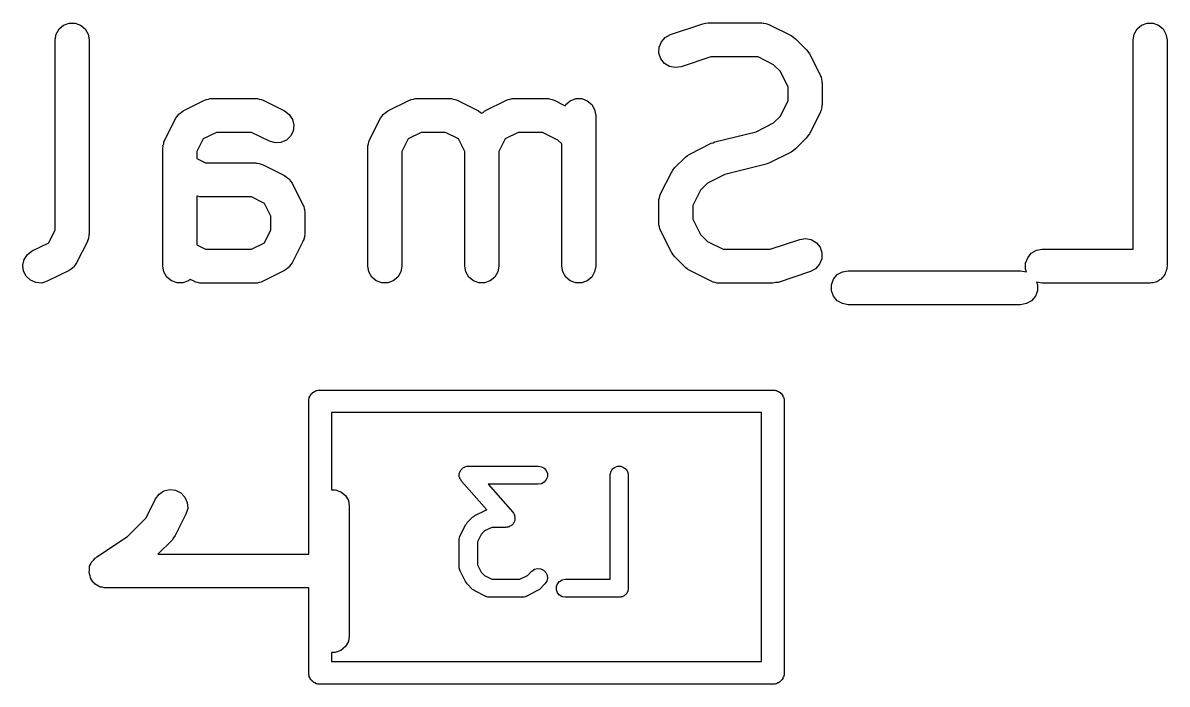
# Model space of a CAD drawing. Extents: x 98.6 to 179.6, y -142.3 to -46.5.
# Drawn here: x 151.87 to 156.92, y -114.7 to -111.77 of the extents above; entities that cross this region are included whole.
import ezdxf

# ---------------------------------------------------------------- set-up
doc = ezdxf.new("R2010")
doc.units = 0
doc.header["$MEASUREMENT"] = 0
doc.layers.add('BLACK', color=7, linetype='CONTINUOUS')

msp = doc.modelspace()

# ---------------------------------------------------------------- linework, layer by layer
at = {"layer": 'BLACK', "linetype": 'CONTINUOUS'}
for p, q in [((152.012, -111.823), (152.025, -111.8)), ((152.025, -111.8), (152.045, -111.783)), ((152.045, -111.783), (152.07, -111.775)), ((152.07, -111.775), (152.096, -111.775)), ((152.096, -111.775), (152.12, -111.783)), ((152.12, -111.783), (152.14, -111.8)), ((152.14, -111.8), (152.153, -111.823)), ((154.726, -111.825), (154.869, -111.777)), ((154.869, -111.777), (154.88, -111.775)), ((154.88, -111.775), (154.892, -111.773)), ((154.892, -111.773), (155.13, -111.773)), ((155.13, -111.773), (155.135, -111.774)), ((155.135, -111.774), (155.139, -111.774)), ((155.139, -111.774), (155.147, -111.776)), ((155.147, -111.776), (155.156, -111.778)), ((155.156, -111.778), (155.16, -111.78)), ((155.16, -111.78), (155.164, -111.781)), ((155.164, -111.781), (155.259, -111.829)), ((156.774, -111.823), (156.787, -111.8)), ((156.787, -111.8), (156.807, -111.783)), ((156.807, -111.783), (156.832, -111.775)), ((156.832, -111.775), (156.858, -111.775)), ((156.858, -111.775), (156.882, -111.783)), ((156.882, -111.783), (156.902, -111.8)), ((156.902, -111.8), (156.915, -111.823)), ((152.008, -111.848), (152.012, -111.823)), ((152.008, -112.688), (152.008, -111.848)), ((152.153, -111.823), (152.158, -111.848)), ((152.158, -111.848), (152.158, -112.706)), ((154.676, -111.881), (154.686, -111.857)), ((154.686, -111.857), (154.703, -111.837)), ((154.703, -111.837), (154.726, -111.825)), ((155.259, -111.829), (155.269, -111.836)), ((155.269, -111.836), (155.279, -111.843)), ((155.279, -111.843), (155.326, -111.891)), ((156.77, -111.848), (156.774, -111.823)), ((156.77, -112.773), (156.77, -111.848)), ((156.915, -111.823), (156.92, -111.848)), ((156.92, -111.848), (156.92, -112.848)), ((154.675, -111.907), (154.676, -111.881)), ((154.683, -111.932), (154.675, -111.907)), ((155.326, -111.891), (155.333, -111.9)), ((155.333, -111.9), (155.34, -111.91)), ((155.34, -111.91), (155.388, -112.005)), ((154.7, -111.952), (154.683, -111.932)), ((154.722, -111.966), (154.7, -111.952)), ((154.747, -111.971), (154.722, -111.966)), ((154.773, -111.967), (154.747, -111.971)), ((154.904, -111.923), (154.773, -111.967)), ((155.113, -111.923), (154.904, -111.923)), ((155.181, -111.958), (155.113, -111.923)), ((155.212, -111.988), (155.181, -111.958)), ((155.246, -112.057), (155.212, -111.988)), ((155.388, -112.005), (155.389, -112.009)), ((155.389, -112.009), (155.391, -112.013)), ((155.391, -112.013), (155.393, -112.022)), ((155.246, -112.116), (155.246, -112.057)), ((155.393, -112.022), (155.395, -112.03)), ((155.395, -112.03), (155.395, -112.035)), ((155.395, -112.035), (155.396, -112.039)), ((155.396, -112.039), (155.396, -112.134)), ((152.573, -112.162), (152.668, -112.115)), ((152.668, -112.115), (152.672, -112.113)), ((152.672, -112.113), (152.676, -112.111)), ((152.676, -112.111), (152.685, -112.11)), ((152.685, -112.11), (152.693, -112.107)), ((152.693, -112.107), (152.698, -112.107)), ((152.698, -112.107), (152.702, -112.107)), ((152.702, -112.107), (152.892, -112.107)), ((152.892, -112.107), (152.897, -112.107)), ((152.897, -112.107), (152.901, -112.107)), ((152.901, -112.107), (152.909, -112.11)), ((152.909, -112.11), (152.918, -112.111)), ((152.918, -112.111), (152.922, -112.113)), ((152.922, -112.113), (152.926, -112.115)), ((152.926, -112.115), (153.021, -112.162)), ((153.478, -112.162), (153.573, -112.115)), ((153.573, -112.115), (153.577, -112.113)), ((153.577, -112.113), (153.581, -112.111)), ((153.581, -112.111), (153.59, -112.11)), ((153.59, -112.11), (153.598, -112.107)), ((153.598, -112.107), (153.602, -112.107)), ((153.602, -112.107), (153.607, -112.107)), ((153.607, -112.107), (153.749, -112.107)), ((153.749, -112.107), (153.754, -112.107)), ((153.754, -112.107), (153.758, -112.107)), ((153.758, -112.107), (153.766, -112.11)), ((153.766, -112.11), (153.775, -112.111)), ((153.775, -112.111), (153.779, -112.113)), ((153.779, -112.113), (153.783, -112.115)), ((153.783, -112.115), (153.878, -112.162)), ((153.906, -112.162), (154.002, -112.115)), ((154.002, -112.115), (154.006, -112.113)), ((154.006, -112.113), (154.009, -112.111)), ((154.009, -112.111), (154.018, -112.11)), ((154.018, -112.11), (154.027, -112.107)), ((154.027, -112.107), (154.031, -112.107)), ((154.031, -112.107), (154.035, -112.107)), ((154.035, -112.107), (154.178, -112.107)), ((154.178, -112.107), (154.182, -112.107)), ((154.182, -112.107), (154.187, -112.107)), ((154.187, -112.107), (154.195, -112.11)), ((154.195, -112.11), (154.204, -112.111)), ((154.204, -112.111), (154.207, -112.113)), ((154.207, -112.113), (154.212, -112.115)), ((154.212, -112.115), (154.26, -112.139)), ((154.263, -112.134), (154.283, -112.117)), ((154.283, -112.117), (154.308, -112.108)), ((154.308, -112.108), (154.334, -112.108)), ((154.334, -112.108), (154.358, -112.117)), ((154.358, -112.117), (154.378, -112.134)), ((155.212, -112.185), (155.246, -112.116)), ((152.555, -112.175), (152.564, -112.169)), ((152.564, -112.169), (152.573, -112.162)), ((153.021, -112.162), (153.042, -112.178)), ((153.46, -112.175), (153.469, -112.169)), ((153.469, -112.169), (153.478, -112.162)), ((153.878, -112.162), (153.887, -112.169)), ((153.887, -112.169), (153.892, -112.172)), ((153.892, -112.172), (153.898, -112.169)), ((153.898, -112.169), (153.906, -112.162)), ((154.26, -112.139), (154.263, -112.134)), ((154.378, -112.134), (154.391, -112.156)), ((154.391, -112.156), (154.396, -112.182)), ((155.388, -112.168), (155.34, -112.263)), ((155.389, -112.163), (155.388, -112.168)), ((155.391, -112.16), (155.389, -112.163)), ((155.393, -112.151), (155.391, -112.16)), ((155.395, -112.143), (155.393, -112.151)), ((155.396, -112.134), (155.395, -112.138)), ((155.395, -112.138), (155.395, -112.143)), ((152.492, -112.291), (152.539, -112.196)), ((152.539, -112.196), (152.546, -112.187)), ((152.546, -112.187), (152.552, -112.178)), ((152.552, -112.178), (152.554, -112.177)), ((152.554, -112.177), (152.555, -112.175)), ((153.042, -112.178), (153.056, -112.2)), ((153.056, -112.2), (153.062, -112.225)), ((153.397, -112.291), (153.444, -112.196)), ((153.444, -112.196), (153.451, -112.187)), ((153.451, -112.187), (153.457, -112.178)), ((153.457, -112.178), (153.459, -112.177)), ((153.459, -112.177), (153.46, -112.175)), ((154.396, -112.182), (154.396, -112.848)), ((155.104, -112.254), (155.181, -112.215)), ((155.181, -112.215), (155.212, -112.185)), ((152.72, -112.257), (152.662, -112.285)), ((152.875, -112.257), (152.72, -112.257)), ((152.954, -112.296), (152.875, -112.257)), ((153.059, -112.251), (153.048, -112.274)), ((153.062, -112.225), (153.059, -112.251)), ((153.624, -112.257), (153.567, -112.285)), ((153.732, -112.257), (153.624, -112.257)), ((153.789, -112.285), (153.732, -112.257)), ((154.053, -112.257), (153.996, -112.285)), ((154.16, -112.257), (154.053, -112.257)), ((154.229, -112.291), (154.16, -112.257)), ((154.922, -112.299), (155.104, -112.254)), ((155.34, -112.263), (155.333, -112.273)), ((152.484, -112.316), (152.487, -112.308)), ((152.485, -112.32), (152.484, -112.316)), ((152.484, -112.325), (152.485, -112.32)), ((152.487, -112.308), (152.488, -112.299)), ((152.488, -112.299), (152.491, -112.295)), ((152.491, -112.295), (152.492, -112.291)), ((152.662, -112.285), (152.634, -112.342)), ((152.979, -112.304), (152.954, -112.296)), ((153.005, -112.302), (152.979, -112.304)), ((153.029, -112.292), (153.005, -112.302)), ((153.048, -112.274), (153.029, -112.292)), ((153.389, -112.316), (153.392, -112.308)), ((153.389, -112.32), (153.389, -112.316)), ((153.389, -112.325), (153.389, -112.32)), ((153.392, -112.308), (153.393, -112.299)), ((153.393, -112.299), (153.395, -112.295)), ((153.395, -112.295), (153.397, -112.291)), ((153.567, -112.285), (153.539, -112.342)), ((153.817, -112.342), (153.789, -112.285)), ((153.996, -112.285), (153.967, -112.342)), ((154.246, -112.308), (154.229, -112.291)), ((154.246, -112.848), (154.246, -112.308)), ((154.811, -112.353), (154.906, -112.305)), ((154.906, -112.305), (154.914, -112.303)), ((154.914, -112.303), (154.922, -112.299)), ((155.326, -112.282), (155.279, -112.33)), ((155.333, -112.273), (155.326, -112.282)), ((152.484, -112.848), (152.484, -112.325)), ((152.634, -112.342), (152.634, -112.373)), ((153.389, -112.848), (153.389, -112.325)), ((153.539, -112.342), (153.539, -112.848)), ((153.817, -112.848), (153.817, -112.342)), ((153.967, -112.342), (153.967, -112.848)), ((154.744, -112.414), (154.792, -112.367)), ((154.792, -112.367), (154.801, -112.36)), ((154.801, -112.36), (154.811, -112.353)), ((155.259, -112.344), (155.164, -112.392)), ((155.269, -112.337), (155.259, -112.344)), ((155.279, -112.33), (155.269, -112.337)), ((152.634, -112.373), (152.672, -112.392)), ((152.672, -112.392), (152.892, -112.392)), ((152.892, -112.392), (152.897, -112.393)), ((152.897, -112.393), (152.901, -112.393)), ((152.901, -112.393), (152.909, -112.395)), ((152.909, -112.395), (152.918, -112.397)), ((152.918, -112.397), (152.922, -112.399)), ((152.922, -112.399), (152.926, -112.4)), ((152.926, -112.4), (153.021, -112.448)), ((154.737, -112.424), (154.744, -112.414)), ((155.149, -112.397), (154.966, -112.443)), ((155.156, -112.394), (155.149, -112.397)), ((155.164, -112.392), (155.156, -112.394)), ((153.021, -112.448), (153.03, -112.455)), ((153.03, -112.455), (153.039, -112.461)), ((153.039, -112.461), (153.04, -112.462)), ((153.04, -112.462), (153.042, -112.463)), ((153.042, -112.463), (153.048, -112.473)), ((153.048, -112.473), (153.055, -112.482)), ((154.682, -112.529), (154.73, -112.434)), ((154.73, -112.434), (154.737, -112.424)), ((154.966, -112.443), (154.889, -112.481)), ((153.055, -112.482), (153.102, -112.577)), ((154.859, -112.512), (154.824, -112.58)), ((154.889, -112.481), (154.859, -112.512)), ((152.637, -112.539), (152.634, -112.539)), ((152.634, -112.539), (152.634, -112.754)), ((152.646, -112.542), (152.637, -112.539)), ((152.65, -112.542), (152.646, -112.542)), ((152.654, -112.542), (152.65, -112.542)), ((152.875, -112.542), (152.654, -112.542)), ((152.932, -112.571), (152.875, -112.542)), ((152.96, -112.628), (152.932, -112.571)), ((154.674, -112.563), (154.675, -112.558)), ((154.674, -112.658), (154.674, -112.563)), ((154.675, -112.554), (154.677, -112.546)), ((154.675, -112.558), (154.675, -112.554)), ((154.677, -112.546), (154.679, -112.537)), ((154.679, -112.537), (154.681, -112.533)), ((154.681, -112.533), (154.682, -112.529)), ((153.102, -112.577), (153.103, -112.581)), ((153.103, -112.581), (153.106, -112.585)), ((153.106, -112.585), (153.107, -112.593)), ((153.107, -112.593), (153.11, -112.602)), ((153.11, -112.602), (153.109, -112.606)), ((153.109, -112.606), (153.11, -112.61)), ((153.11, -112.61), (153.11, -112.706)), ((154.824, -112.58), (154.824, -112.64)), ((152.96, -112.688), (152.96, -112.628)), ((154.675, -112.662), (154.674, -112.658)), ((154.675, -112.666), (154.675, -112.662)), ((154.677, -112.675), (154.675, -112.666)), ((154.679, -112.684), (154.677, -112.675)), ((154.824, -112.64), (154.859, -112.709)), ((151.979, -112.745), (152.008, -112.688)), ((152.155, -112.723), (152.153, -112.731)), ((152.157, -112.714), (152.155, -112.723)), ((152.158, -112.706), (152.157, -112.71)), ((152.157, -112.71), (152.157, -112.714)), ((152.932, -112.745), (152.96, -112.688)), ((153.107, -112.723), (153.106, -112.731)), ((153.11, -112.714), (153.107, -112.723)), ((153.11, -112.706), (153.109, -112.71)), ((153.109, -112.71), (153.11, -112.714)), ((154.681, -112.687), (154.679, -112.684)), ((154.682, -112.691), (154.681, -112.687)), ((154.73, -112.787), (154.682, -112.691)), ((154.859, -112.709), (154.889, -112.739)), ((155.297, -112.73), (155.323, -112.726)), ((155.323, -112.726), (155.348, -112.731)), ((151.906, -112.781), (151.979, -112.745)), ((152.15, -112.739), (152.102, -112.834)), ((152.151, -112.735), (152.15, -112.739)), ((152.153, -112.731), (152.151, -112.735)), ((152.634, -112.754), (152.672, -112.773)), ((152.672, -112.773), (152.875, -112.773)), ((152.875, -112.773), (152.932, -112.745)), ((153.102, -112.739), (153.055, -112.834)), ((153.103, -112.735), (153.102, -112.739)), ((153.106, -112.731), (153.103, -112.735)), ((154.889, -112.739), (154.958, -112.773)), ((154.958, -112.773), (155.166, -112.773)), ((155.166, -112.773), (155.297, -112.73)), ((155.348, -112.731), (155.371, -112.745)), ((155.371, -112.745), (155.387, -112.765)), ((155.387, -112.765), (155.395, -112.79)), ((156.343, -112.778), (156.368, -112.773)), ((156.368, -112.773), (156.77, -112.773)), ((151.865, -112.844), (151.871, -112.819)), ((151.871, -112.819), (151.885, -112.797)), ((151.885, -112.797), (151.906, -112.781)), ((154.737, -112.796), (154.73, -112.787)), ((154.744, -112.806), (154.737, -112.796)), ((154.792, -112.854), (154.744, -112.806)), ((155.394, -112.816), (155.385, -112.84)), ((155.395, -112.79), (155.394, -112.816)), ((156.295, -112.835), (156.304, -112.811)), ((156.304, -112.811), (156.32, -112.791)), ((156.32, -112.791), (156.343, -112.778)), ((151.868, -112.87), (151.865, -112.844)), ((151.88, -112.893), (151.868, -112.87)), ((152.069, -112.868), (151.973, -112.915)), ((152.078, -112.861), (152.069, -112.868)), ((152.087, -112.855), (152.078, -112.861)), ((152.088, -112.854), (152.087, -112.855)), ((152.09, -112.852), (152.088, -112.854)), ((152.096, -112.843), (152.09, -112.852)), ((152.102, -112.834), (152.096, -112.843)), ((152.488, -112.874), (152.484, -112.848)), ((152.501, -112.897), (152.488, -112.874)), ((153.021, -112.868), (152.926, -112.915)), ((153.03, -112.861), (153.021, -112.868)), ((153.039, -112.855), (153.03, -112.861)), ((153.04, -112.854), (153.039, -112.855)), ((153.042, -112.852), (153.04, -112.854)), ((153.048, -112.843), (153.042, -112.852)), ((153.055, -112.834), (153.048, -112.843)), ((153.393, -112.874), (153.389, -112.848)), ((153.406, -112.897), (153.393, -112.874)), ((153.534, -112.874), (153.521, -112.897)), ((153.539, -112.848), (153.534, -112.874)), ((153.822, -112.874), (153.817, -112.848)), ((153.835, -112.897), (153.822, -112.874)), ((153.963, -112.874), (153.95, -112.897)), ((153.967, -112.848), (153.963, -112.874)), ((154.25, -112.874), (154.246, -112.848)), ((154.263, -112.897), (154.25, -112.874)), ((154.391, -112.874), (154.378, -112.897)), ((154.396, -112.848), (154.391, -112.874)), ((154.801, -112.861), (154.792, -112.854)), ((154.811, -112.868), (154.801, -112.861)), ((154.906, -112.915), (154.811, -112.868)), ((155.345, -112.872), (155.202, -112.92)), ((155.367, -112.86), (155.345, -112.872)), ((155.385, -112.84), (155.367, -112.86)), ((155.463, -112.886), (155.486, -112.873)), ((155.486, -112.873), (155.511, -112.869)), ((155.511, -112.869), (156.273, -112.869)), ((156.273, -112.869), (156.299, -112.873)), ((156.295, -112.861), (156.295, -112.835)), ((156.299, -112.873), (156.295, -112.861)), ((156.915, -112.874), (156.912, -112.88)), ((156.916, -112.868), (156.915, -112.874)), ((156.919, -112.861), (156.916, -112.868)), ((156.92, -112.848), (156.919, -112.855)), ((156.919, -112.855), (156.919, -112.861)), ((151.899, -112.911), (151.88, -112.893)), ((151.922, -112.921), (151.899, -112.911)), ((151.948, -112.923), (151.922, -112.921)), ((151.973, -112.915), (151.948, -112.923)), ((152.521, -112.913), (152.501, -112.897)), ((152.546, -112.922), (152.521, -112.913)), ((152.572, -112.922), (152.546, -112.922)), ((152.596, -112.913), (152.572, -112.922)), ((152.604, -112.907), (152.596, -112.913)), ((152.621, -112.915), (152.604, -112.907)), ((152.625, -112.917), (152.621, -112.915)), ((152.629, -112.919), (152.625, -112.917)), ((152.637, -112.92), (152.629, -112.919)), ((152.646, -112.923), (152.637, -112.92)), ((152.65, -112.923), (152.646, -112.923)), ((152.654, -112.923), (152.65, -112.923)), ((152.892, -112.923), (152.654, -112.923)), ((152.897, -112.923), (152.892, -112.923)), ((152.901, -112.923), (152.897, -112.923)), ((152.909, -112.92), (152.901, -112.923)), ((152.918, -112.919), (152.909, -112.92)), ((152.922, -112.917), (152.918, -112.919)), ((152.926, -112.915), (152.922, -112.917)), ((153.426, -112.913), (153.406, -112.897)), ((153.451, -112.922), (153.426, -112.913)), ((153.477, -112.922), (153.451, -112.922)), ((153.501, -112.913), (153.477, -112.922)), ((153.521, -112.897), (153.501, -112.913)), ((153.855, -112.913), (153.835, -112.897)), ((153.879, -112.922), (153.855, -112.913)), ((153.905, -112.922), (153.879, -112.922)), ((153.93, -112.913), (153.905, -112.922)), ((153.95, -112.897), (153.93, -112.913)), ((154.283, -112.913), (154.263, -112.897)), ((154.308, -112.922), (154.283, -112.913)), ((154.334, -112.922), (154.308, -112.922)), ((154.358, -112.913), (154.334, -112.922)), ((154.378, -112.897), (154.358, -112.913)), ((154.911, -112.917), (154.906, -112.915)), ((154.914, -112.919), (154.911, -112.917)), ((154.923, -112.92), (154.914, -112.919)), ((154.931, -112.923), (154.923, -112.92)), ((154.936, -112.923), (154.931, -112.923)), ((154.94, -112.923), (154.936, -112.923)), ((155.178, -112.923), (154.94, -112.923)), ((155.19, -112.921), (155.178, -112.923)), ((155.202, -112.92), (155.19, -112.921)), ((155.437, -112.931), (155.446, -112.906)), ((155.446, -112.906), (155.463, -112.886)), ((156.368, -112.923), (156.343, -112.919)), ((156.343, -112.919), (156.347, -112.931)), ((156.845, -112.923), (156.368, -112.923)), ((156.851, -112.922), (156.845, -112.923)), ((156.858, -112.922), (156.851, -112.922)), ((156.864, -112.92), (156.858, -112.922)), ((156.87, -112.919), (156.864, -112.92)), ((156.876, -112.916), (156.87, -112.919)), ((156.882, -112.913), (156.876, -112.916)), ((156.887, -112.909), (156.882, -112.913)), ((156.893, -112.906), (156.887, -112.909)), ((156.897, -112.901), (156.893, -112.906)), ((156.902, -112.897), (156.897, -112.901)), ((156.905, -112.891), (156.902, -112.897)), ((156.91, -112.886), (156.905, -112.891)), ((156.912, -112.88), (156.91, -112.886)), ((155.437, -112.957), (155.437, -112.931)), ((155.446, -112.981), (155.437, -112.957)), ((156.347, -112.957), (156.338, -112.981)), ((156.347, -112.931), (156.347, -112.957)), ((155.463, -113.001), (155.446, -112.981)), ((155.486, -113.014), (155.463, -113.001)), ((155.511, -113.019), (155.486, -113.014)), ((156.273, -113.019), (155.511, -113.019)), ((156.299, -113.014), (156.273, -113.019)), ((156.321, -113.001), (156.299, -113.014)), ((156.338, -112.981), (156.321, -113.001)), ((153.128, -113.437), (153.13, -113.433)), ((153.13, -113.429), (153.133, -113.425)), ((153.13, -113.433), (153.13, -113.429)), ((153.133, -113.425), (153.134, -113.421)), ((153.134, -113.421), (153.137, -113.417)), ((153.137, -113.417), (153.139, -113.413)), ((153.139, -113.413), (153.143, -113.411)), ((153.143, -113.411), (153.145, -113.407)), ((153.145, -113.407), (153.149, -113.405)), ((153.149, -113.405), (153.153, -113.402)), ((153.153, -113.402), (153.157, -113.401)), ((153.157, -113.401), (153.161, -113.398)), ((153.161, -113.398), (153.165, -113.398)), ((153.165, -113.398), (153.169, -113.396)), ((153.169, -113.396), (155.187, -113.396)), ((155.187, -113.396), (155.191, -113.398)), ((155.191, -113.398), (155.195, -113.398)), ((155.195, -113.398), (155.199, -113.401)), ((155.199, -113.401), (155.203, -113.402)), ((155.203, -113.402), (155.207, -113.405)), ((155.207, -113.405), (155.211, -113.407)), ((155.211, -113.407), (155.213, -113.411)), ((155.213, -113.411), (155.217, -113.413)), ((155.217, -113.413), (155.219, -113.417)), ((155.219, -113.417), (155.222, -113.421)), ((155.222, -113.421), (155.223, -113.425)), ((155.223, -113.425), (155.226, -113.429)), ((155.226, -113.429), (155.226, -113.433)), ((155.226, -113.433), (155.228, -113.437)), ((153.128, -113.442), (153.128, -113.437)), ((153.128, -114.121), (153.128, -113.442)), ((155.228, -113.437), (155.228, -114.655)), ((153.228, -113.496), (153.228, -113.837)), ((155.128, -113.496), (153.228, -113.496)), ((155.128, -114.596), (155.128, -113.496)), ((153.812, -113.738), (153.816, -113.737)), ((153.816, -113.737), (153.819, -113.735)), ((153.819, -113.735), (153.822, -113.734)), ((153.822, -113.734), (153.825, -113.733)), ((153.825, -113.733), (153.829, -113.733)), ((153.829, -113.733), (153.833, -113.732)), ((153.833, -113.732), (154.142, -113.732)), ((154.142, -113.732), (154.156, -113.735)), ((154.156, -113.735), (154.168, -113.742)), ((154.479, -113.738), (154.492, -113.733)), ((154.492, -113.733), (154.506, -113.733)), ((154.506, -113.733), (154.519, -113.738)), ((153.793, -113.765), (153.794, -113.762)), ((153.793, -113.769), (153.793, -113.765)), ((153.793, -113.773), (153.793, -113.769)), ((153.793, -113.776), (153.793, -113.773)), ((153.793, -113.779), (153.793, -113.776)), ((153.795, -113.783), (153.793, -113.779)), ((153.794, -113.762), (153.795, -113.759)), ((153.795, -113.759), (153.797, -113.756)), ((153.795, -113.787), (153.795, -113.783)), ((153.797, -113.789), (153.795, -113.787)), ((153.797, -113.756), (153.798, -113.752)), ((153.798, -113.752), (153.8, -113.75)), ((153.8, -113.75), (153.802, -113.747)), ((153.802, -113.747), (153.805, -113.745)), ((153.805, -113.745), (153.807, -113.742)), ((153.807, -113.742), (153.81, -113.74)), ((153.81, -113.74), (153.812, -113.738)), ((154.168, -113.742), (154.177, -113.752)), ((154.177, -113.752), (154.182, -113.765)), ((154.182, -113.779), (154.177, -113.792)), ((154.182, -113.765), (154.182, -113.779)), ((154.459, -113.772), (154.462, -113.759)), ((154.459, -114.232), (154.459, -113.772)), ((154.462, -113.759), (154.469, -113.746)), ((154.469, -113.746), (154.479, -113.738)), ((154.519, -113.738), (154.53, -113.746)), ((154.53, -113.746), (154.537, -113.759)), ((154.537, -113.759), (154.539, -113.772)), ((154.539, -113.772), (154.539, -114.272)), ((152.488, -113.842), (152.514, -113.836)), ((152.514, -113.836), (152.539, -113.839)), ((153.228, -113.837), (153.245, -113.837)), ((153.245, -113.837), (153.27, -113.846)), ((153.798, -113.792), (153.797, -113.789)), ((153.801, -113.795), (153.798, -113.792)), ((153.803, -113.799), (153.801, -113.795)), ((153.914, -113.925), (153.803, -113.799)), ((154.142, -113.812), (153.921, -113.812)), ((153.921, -113.812), (154.03, -113.936)), ((154.156, -113.81), (154.142, -113.812)), ((154.168, -113.803), (154.156, -113.81)), ((154.177, -113.792), (154.168, -113.803)), ((152.409, -113.961), (152.451, -113.877)), ((152.451, -113.877), (152.467, -113.856)), ((152.467, -113.856), (152.488, -113.842)), ((152.539, -113.839), (152.563, -113.85)), ((152.563, -113.85), (152.581, -113.869)), ((152.581, -113.869), (152.591, -113.893)), ((153.27, -113.846), (153.29, -113.862)), ((153.29, -113.862), (153.303, -113.885)), ((153.303, -113.885), (153.307, -113.91)), ((152.593, -113.919), (152.585, -113.944)), ((152.591, -113.893), (152.593, -113.919)), ((153.307, -113.91), (153.307, -114.482)), ((153.862, -113.951), (153.91, -113.927)), ((153.91, -113.927), (153.912, -113.926)), ((153.912, -113.926), (153.914, -113.925)), ((154.03, -113.936), (154.032, -113.94)), ((152.327, -114.043), (152.409, -113.961)), ((152.585, -113.944), (152.538, -114.039)), ((153.821, -113.992), (153.825, -113.987)), ((153.825, -113.987), (153.828, -113.982)), ((153.828, -113.982), (153.852, -113.958)), ((153.852, -113.958), (153.857, -113.955)), ((153.857, -113.955), (153.862, -113.951)), ((154.028, -113.99), (154.025, -113.993)), ((154.031, -113.988), (154.028, -113.99)), ((154.032, -113.985), (154.031, -113.988)), ((154.032, -113.94), (154.034, -113.943)), ((154.034, -113.983), (154.032, -113.985)), ((154.034, -113.943), (154.035, -113.946)), ((154.035, -113.979), (154.034, -113.983)), ((154.035, -113.946), (154.037, -113.948)), ((154.037, -113.976), (154.035, -113.979)), ((154.037, -113.948), (154.037, -113.952)), ((154.037, -113.952), (154.039, -113.956)), ((154.038, -113.973), (154.037, -113.976)), ((154.039, -113.97), (154.038, -113.973)), ((154.039, -113.956), (154.039, -113.959)), ((154.039, -113.959), (154.039, -113.962)), ((154.039, -113.962), (154.039, -113.966)), ((154.039, -113.966), (154.039, -113.97)), ((152.538, -114.039), (152.53, -114.049)), ((153.796, -114.042), (153.797, -114.04)), ((153.797, -114.04), (153.821, -113.992)), ((153.889, -114.034), (153.873, -114.067)), ((153.904, -114.019), (153.889, -114.034)), ((153.937, -114.003), (153.904, -114.019)), ((153.999, -114.003), (153.937, -114.003)), ((154.003, -114.002), (153.999, -114.003)), ((154.007, -114.002), (154.003, -114.002)), ((154.01, -114.001), (154.007, -114.002)), ((154.013, -114), (154.01, -114.001)), ((154.016, -113.998), (154.013, -114)), ((154.02, -113.997), (154.016, -113.998)), ((154.022, -113.995), (154.02, -113.997)), ((154.025, -113.993), (154.022, -113.995)), ((152.191, -114.134), (152.327, -114.043)), ((152.524, -114.059), (152.461, -114.121)), ((152.53, -114.049), (152.524, -114.059)), ((153.793, -114.053), (153.794, -114.049)), ((153.793, -114.056), (153.793, -114.053)), ((153.793, -114.058), (153.793, -114.056)), ((153.793, -114.177), (153.793, -114.058)), ((153.794, -114.049), (153.795, -114.044)), ((153.795, -114.044), (153.796, -114.042)), ((153.873, -114.067), (153.873, -114.168)), ((152.178, -114.146), (152.184, -114.139)), ((152.184, -114.139), (152.188, -114.137)), ((152.188, -114.137), (152.191, -114.134)), ((152.461, -114.121), (153.128, -114.121)), ((152.158, -114.201), (152.159, -114.192)), ((152.159, -114.183), (152.16, -114.179)), ((152.159, -114.192), (152.159, -114.183)), ((152.16, -114.175), (152.164, -114.167)), ((152.16, -114.179), (152.16, -114.175)), ((152.164, -114.167), (152.167, -114.159)), ((152.167, -114.159), (152.17, -114.155)), ((152.17, -114.155), (152.172, -114.152)), ((152.172, -114.152), (152.178, -114.146)), ((153.793, -114.179), (153.793, -114.177)), ((153.793, -114.182), (153.793, -114.179)), ((153.794, -114.186), (153.793, -114.182)), ((153.795, -114.191), (153.794, -114.186)), ((153.796, -114.193), (153.795, -114.191)), ((153.873, -114.168), (153.889, -114.201)), ((154.114, -114.196), (154.125, -114.188)), ((154.125, -114.188), (154.139, -114.185)), ((154.139, -114.185), (154.153, -114.186)), ((154.153, -114.186), (154.165, -114.192)), ((154.165, -114.192), (154.175, -114.202)), ((152.159, -114.205), (152.158, -114.201)), ((152.159, -114.209), (152.159, -114.205)), ((152.162, -114.218), (152.159, -114.209)), ((152.164, -114.226), (152.162, -114.218)), ((152.166, -114.23), (152.164, -114.226)), ((152.167, -114.234), (152.166, -114.23)), ((152.173, -114.241), (152.167, -114.234)), ((152.178, -114.248), (152.173, -114.241)), ((153.797, -114.195), (153.796, -114.193)), ((153.821, -114.242), (153.797, -114.195)), ((153.825, -114.248), (153.821, -114.242)), ((153.889, -114.201), (153.904, -114.216)), ((153.904, -114.216), (153.937, -114.232)), ((153.937, -114.232), (154.061, -114.232)), ((154.061, -114.232), (154.095, -114.216)), ((154.095, -114.216), (154.114, -114.196)), ((154.179, -114.241), (154.171, -114.253)), ((154.175, -114.202), (154.181, -114.214)), ((154.182, -114.228), (154.179, -114.241)), ((154.181, -114.214), (154.182, -114.228)), ((154.227, -114.252), (154.236, -114.242)), ((154.236, -114.242), (154.248, -114.235)), ((154.248, -114.235), (154.261, -114.232)), ((154.261, -114.232), (154.459, -114.232)), ((152.181, -114.25), (152.178, -114.248)), ((152.184, -114.254), (152.181, -114.25)), ((152.192, -114.258), (152.184, -114.254)), ((152.199, -114.263), (152.192, -114.258)), ((152.203, -114.265), (152.199, -114.263)), ((152.207, -114.267), (152.203, -114.265)), ((152.216, -114.268), (152.207, -114.267)), ((152.224, -114.271), (152.216, -114.268)), ((152.228, -114.27), (152.224, -114.271)), ((152.232, -114.271), (152.228, -114.27)), ((153.128, -114.271), (152.232, -114.271)), ((153.128, -114.637), (153.128, -114.271)), ((153.828, -114.253), (153.825, -114.248)), ((153.852, -114.277), (153.828, -114.253)), ((153.857, -114.28), (153.852, -114.277)), ((153.862, -114.284), (153.857, -114.28)), ((153.91, -114.308), (153.862, -114.284)), ((154.136, -114.284), (154.089, -114.308)), ((154.142, -114.28), (154.136, -114.284)), ((154.147, -114.277), (154.142, -114.28)), ((154.171, -114.253), (154.147, -114.277)), ((154.222, -114.265), (154.227, -114.252)), ((154.222, -114.279), (154.222, -114.265)), ((154.227, -114.292), (154.222, -114.279)), ((154.236, -114.303), (154.227, -114.292)), ((154.534, -114.292), (154.532, -114.295)), ((154.535, -114.289), (154.534, -114.292)), ((154.537, -114.286), (154.535, -114.289)), ((154.538, -114.282), (154.537, -114.286)), ((154.539, -114.279), (154.538, -114.282)), ((154.539, -114.272), (154.539, -114.276)), ((154.539, -114.276), (154.539, -114.279)), ((153.912, -114.309), (153.91, -114.308)), ((153.914, -114.31), (153.912, -114.309)), ((153.919, -114.311), (153.914, -114.31)), ((153.923, -114.312), (153.919, -114.311)), ((153.926, -114.312), (153.923, -114.312)), ((153.928, -114.312), (153.926, -114.312)), ((154.071, -114.312), (153.928, -114.312)), ((154.073, -114.312), (154.071, -114.312)), ((154.075, -114.312), (154.073, -114.312)), ((154.08, -114.311), (154.075, -114.312)), ((154.085, -114.31), (154.08, -114.311)), ((154.087, -114.309), (154.085, -114.31)), ((154.089, -114.308), (154.087, -114.309)), ((154.248, -114.31), (154.236, -114.303)), ((154.261, -114.312), (154.248, -114.31)), ((154.499, -114.312), (154.261, -114.312)), ((154.503, -114.312), (154.499, -114.312)), ((154.506, -114.312), (154.503, -114.312)), ((154.51, -114.31), (154.506, -114.312)), ((154.513, -114.31), (154.51, -114.31)), ((154.516, -114.308), (154.513, -114.31)), ((154.519, -114.307), (154.516, -114.308)), ((154.522, -114.305), (154.519, -114.307)), ((154.525, -114.303), (154.522, -114.305)), ((154.527, -114.3), (154.525, -114.303)), ((154.53, -114.298), (154.527, -114.3)), ((154.532, -114.295), (154.53, -114.298)), ((153.307, -114.482), (153.303, -114.508)), ((153.29, -114.53), (153.27, -114.547)), ((153.303, -114.508), (153.29, -114.53)), ((153.245, -114.556), (153.228, -114.556)), ((153.228, -114.556), (153.228, -114.596)), ((153.228, -114.596), (155.128, -114.596)), ((153.27, -114.547), (153.245, -114.556)), ((153.128, -114.655), (153.128, -114.637)), ((153.128, -114.637), (153.128, -114.637)), ((153.13, -114.659), (153.128, -114.655)), ((153.13, -114.663), (153.13, -114.659)), ((153.133, -114.667), (153.13, -114.663)), ((153.134, -114.671), (153.133, -114.667)), ((153.137, -114.675), (153.134, -114.671)), ((153.139, -114.679), (153.137, -114.675)), ((153.143, -114.681), (153.139, -114.679)), ((153.145, -114.685), (153.143, -114.681)), ((153.149, -114.687), (153.145, -114.685)), ((153.153, -114.69), (153.149, -114.687)), ((153.157, -114.691), (153.153, -114.69)), ((153.161, -114.694), (153.157, -114.691)), ((153.165, -114.694), (153.161, -114.694)), ((153.169, -114.696), (153.165, -114.694)), ((155.187, -114.696), (153.169, -114.696)), ((155.191, -114.694), (155.187, -114.696)), ((155.195, -114.694), (155.191, -114.694)), ((155.199, -114.691), (155.195, -114.694)), ((155.203, -114.69), (155.199, -114.691)), ((155.207, -114.687), (155.203, -114.69)), ((155.211, -114.685), (155.207, -114.687)), ((155.213, -114.681), (155.211, -114.685)), ((155.217, -114.679), (155.213, -114.681)), ((155.219, -114.675), (155.217, -114.679)), ((155.222, -114.671), (155.219, -114.675)), ((155.223, -114.667), (155.222, -114.671)), ((155.226, -114.663), (155.223, -114.667)), ((155.228, -114.655), (155.226, -114.659)), ((155.226, -114.659), (155.226, -114.663))]:
    msp.add_line(p, q, dxfattribs=at)

doc.saveas('drawing.dxf')
